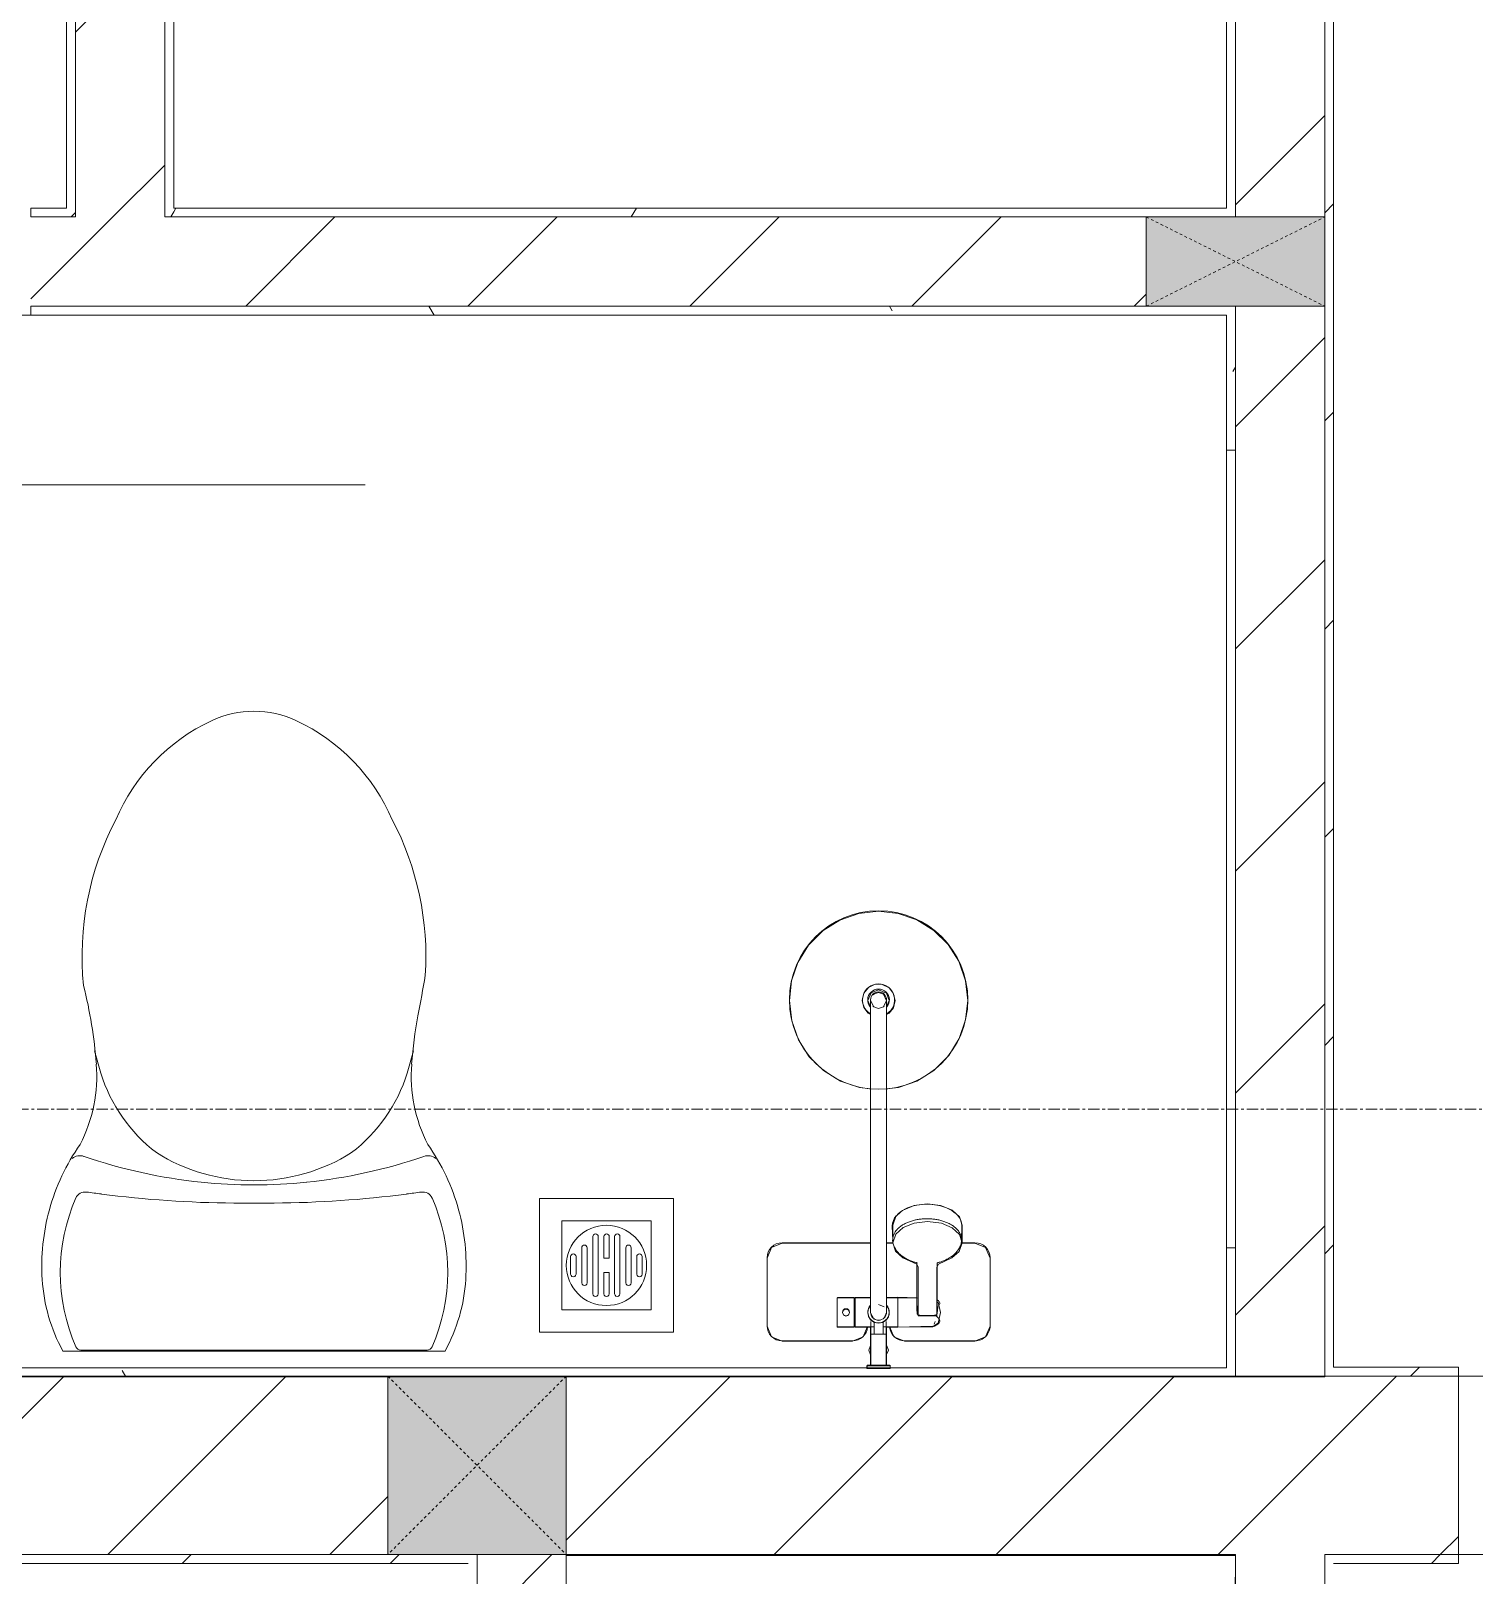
# Model space of a CAD drawing. Header units: millimetres. Extents: x 5357 to 259384, y -16348 to 109893.
# Drawn here: x 87228 to 88845, y 36515 to 38245 of the extents above; entities that cross this region are included whole.
import ezdxf

# ---------------------------------------------------------------- set-up
doc = ezdxf.new("R2010")
doc.units = ezdxf.units.MM
doc.linetypes.add('Dash', pattern=[6, 3, -3])
doc.linetypes.add('Grid Line', pattern=[22.225, 12.7, -3.175, 3.175, -3.175])
for name, color, linetype, lineweight in [('0-1', 7, 'Continuous', 5), ('A-DETL-GENF', 92, 'Continuous', 9), ('A-DETL-THIN-1', 7, 'Continuous', 9), ('A-DOOR', 31, 'Continuous', 9), ('A-DOOR-FRAM', 31, 'Continuous', 9), ('A-FLOR-PATT-1', 10, 'Continuous', 9), ('A-WALL', 113, 'Continuous', 9), ('A-WALL-1', 9, 'Continuous', 18), ('A-WALL-2', 53, 'Continuous', 9), ('A-WALL-3', 113, 'Continuous', 18), ('A-WALL-PATT', 111, 'Continuous', 9), ('A-WALL-PATT-1', 10, 'Continuous', 9), ('A-WALL-PATT-2', 53, 'Continuous', 9), ('G-IMPT', 8, 'Continuous', 9), ('I-WALL-1', 9, 'Continuous', 18), ('I-WALL-2', 53, 'Continuous', 9), ('I-WALL-3', 2, 'Continuous', 18), ('M-EQPM', 50, 'Continuous', 9), ('M-EQPM-1', 254, 'Continuous', 9), ('M-EQPM-2', 53, 'Continuous', 9), ('P-SANR-FIXT', 6, 'Continuous', 9), ('P-SANR-FIXT-1', 254, 'Continuous', 9), ('P-SANR-FIXT-2', 53, 'Continuous', 9), ('S-COLS', 52, 'Continuous', 9), ('S-COLS-1', 253, 'Continuous', 5), ('S-COLS-2', 9, 'Continuous', 18), ('S-COLS-3', 53, 'Continuous', 9), ('S-COLS-4', 254, 'Continuous', 9), ('S-COLS-5', 52, 'Continuous', 18), ('S-COLS-6', 52, 'Dash', 9), ('S-COLS-HDLN', 52, 'Dash', 9), ('S-COLS-HDLN-1', 53, 'Dash', 9), ('S-GRID-1', 1, 'Grid Line', 9)]:
    doc.layers.add(name, color=color, linetype=linetype, lineweight=lineweight)
pattern_1 = [(45, (0, 0), (-116.67262, 116.67262), [])]
pattern_2 = [(0, (0, 0), (894.08, 223.52), [73.762, -596.798, 73.762, -596.798, -3576.32]), (0, (0, 0), (894.08, 223.52), [-1341.12, 73.762, -1267.358, 73.762, -596.798, -1564.64]), (0, (0, 0), (894.08, 223.52), [-3352.8, 73.762, -373.278, 73.762, -1043.838]), (120, (335.28, 111.76), (-640.614, 662.536), [73.762, -596.798, 73.762, -4173.118]), (120, (335.28, 111.76), (-640.614, 662.536), [-744.322, -596.798, 73.762, -1267.358, -2235.2]), (120, (335.28, 111.76), (-640.614, 662.536), [-2682.24, 73.762, -596.798, 73.762, -1490.878]), (120, (335.28, 111.76), (-640.614, 662.536), [-3426.562, -373.278, 73.762, -1043.838]), (240, (447.04, 558.8), (-253.466, -886.056), [73.762, -596.798, 73.762, -4173.118]), (240, (447.04, 558.8), (-253.466, -886.056), [-744.322, -596.798, 73.762, -1267.358, -2235.2]), (240, (447.04, 558.8), (-253.466, -886.056), [-2682.24, 73.762, -596.798, 73.762, -1490.878]), (240, (447.04, 558.8), (-253.466, -886.056), [-3426.562, -373.278, 73.762, -1043.838])]
pattern_3 = [(45, (0, 0), (-124.4508, 124.4508), [])]

# ---------------------------------------------------------------- blocks, each defined once
blk = doc.blocks.new('TOILET - TOILET-400871-TKCS_MB CẢNH QUAN CÂY XANH')
at = {"layer": 'P-SANR-FIXT-2'}
for p, q in [((-171.7, 330.3), (-178.6, 355.5)), ((171.7, 330.3), (178.6, 355.5)), ((214.2, 19), (-214.2, 19)), ((194, 19.9), (-194, 19.9))]:
    blk.add_line(p, q, dxfattribs=at)
for centre, radius, start, end in [((0, 624.4), 111.7, 64.7718, 115.2282), ((45.1, 528.6), 217.6, 115.2282, 156.7784), ((-45.1, 528.6), 217.6, 23.2216, 64.7718), ((137.1, 461.2), 329.8, 152.3122, 185.6513), ((-137.1, 461.2), 329.8, 356.3165, 27.6878), ((-1948.3, 805.1), 2171.2, 349.1051, 350.319), ((-719.2, 297.5), 544.3, 4.5441, 13.9464), ((719.2, 297.5), 544.3, 169.7121, 175.4559), ((-343.5, 327.4), 167.3, 332.62, 4.5441), ((-0.4, 384), 179.5, 197.4036, 232.5964), ((0.4, 384), 179.5, 307.4036, 342.5964), ((343.5, 327.4), 167.3, 175.4559, 207.38), ((-4, 115.7), 233.6, 144.7853, 164.7039), ((4, 115.7), 233.6, 15.2961, 35.2147), ((-195, 224.1), 13.8, 71.0073, 129.3276), ((0.6, 792.1), 586.9, 251.0073, 264.1678), ((0, 416), 206.1, 237.9268, 270), ((0, 416), 206.1, 270, 302.0732), ((-0.6, 792.1), 586.9, 275.8322, 288.9927), ((195, 224.1), 13.8, 50.6724, 108.9927), ((0, 786.7), 581.5, 264.1678, 275.8322), ((-9.8, 107.2), 207.3, 156.2862, 203.7138), ((-189.1, 185.5), 11.7, 82.4212, 154.5895), ((178.9, 2951.3), 2778.4, 262.4212, 262.7649), ((-14.3, 1400.4), 1215.6, 262.593, 269.6026), ((14.3, 1400.4), 1215.6, 270.3974, 277.407), ((-178.9, 2951.3), 2778.4, 277.2351, 277.5788), ((189.1, 185.5), 11.7, 25.4105, 97.5788), ((9.8, 107.2), 207.3, 336.2862, 23.7138), ((1.9, 114.1), 239.7, 164.7039, 183.5487), ((0, 3462.8), 3278, 269.6026, 270.3974), ((-1.9, 114.1), 239.7, 356.4513, 15.2961), ((-46.1, 111.1), 191.6, 183.5487, 208.7191), ((46.1, 111.1), 191.6, 331.2809, 356.4513), ((-193.7, 26.4), 6.48, 203.7138, 267.6832), ((193.7, 26.4), 6.48, 272.3168, 336.2862)]:
    blk.add_arc(centre, radius, start, end, dxfattribs=at)
blk = doc.blocks.new('93925000_0001 - 93925000_top_dwg_93925000_T-348115-TKCS_MB CẢNH QUAN CÂY XANH')
at = {"layer": 'P-SANR-FIXT'}
for p, q in [((-29.3, -30.4), (-108, -30.4)), ((29.3, -30.4), (108, -30.4)), ((-125, -47.4), (-125, -123.4)), ((-46.3, -78.4), (-46.3, -46.7)), ((-27.2, -47.1), (-26.1, -47.1)), ((21.5, -45.9), (60.6, -46.7)), ((125, -47.4), (125, -123.4)), ((-9, -412.5), (-9, -62.5)), ((9, -62.5), (9, -412.5)), ((43, -64.7), (43, -117.7)), ((65.8, -117.7), (65.8, -64.7)), ((-27.2, -77.9), (-26.1, -77.9)), ((43, -78.7), (21.5, -79.2)), ((42.7, -117.9), (42.7, -117.9)), ((43.2, -117.6), (43.2, -117.5)), ((65.6, -117.5), (65.6, -117.6)), ((66.1, -117.9), (66.1, -117.9)), ((-108, -140.4), (-9, -140.4)), ((9, -140.4), (16.1, -140.4)), ((15.4, -159.1), (15.8, -143.3)), ((108, -140.4), (92.7, -140.4)), ((93, -143.3), (93.4, -159.1))]:
    blk.add_line(p, q, dxfattribs=at)
at = {"layer": 'P-SANR-FIXT', "flags": 128}
for points in [[(-45.8, -46.1), (-27.2, -46.1), (-27.2, -78.9), (-45.8, -78.9)], [(-26.1, -46), (-26.1, -78.9), (-9, -79)], [(21.5, -47.4), (21.5, -79.1), (9, -79)]]:
    blk.add_lwpolyline(points, dxfattribs=at)
at = {"layer": 'P-SANR-FIXT'}
for centre, radius in [((-36.5, -62.5), 3.95), ((0, -412.5), 100)]:
    blk.add_circle(centre, radius, dxfattribs=at)
for centre, radius, start, end in [((-108, -47.4), 17, 90, 180), ((-29.3, -47.4), 17, 4.7626, 90), ((29.3, -47.4), 17, 90, 175.2374), ((108, -47.4), 17, 360, 90), ((-45.8, -46.6), 0.5, 90, 180), ((0, -62.5), 12, 318.5904, 221.4096), ((59.7, -57.1), 10.5, 38.6491, 85.492), ((0, -62.5), 9, 90, 180.0008), ((0, -62.5), 9, 360, 90), ((45.7, -61.8), 2.59, 155.1929, 175.7071), ((45.9, -61.8), 2.75, 130.8294, 155.1929), ((46.1, -62.1), 3.08, 110.5459, 130.8294), ((54.4, -334.8), 275.9, 88.2683, 91.7343), ((-11.1, -67.1), 76.9, 1.7693, 4.1075), ((65.2, -72.4), 3.46, 323.2522, 79.3541), ((-45.8, -78.4), 0.5, 180, 270), ((52.2, -161.1), 44.1, 113.3199, 117.0258), ((51.7, -159.9), 42.8, 109.7779, 113.2977), ((52.5, -162.2), 45.2, 106.1472, 109.7766), ((53.2, -164.5), 47.7, 103.9355, 106.1665), ((39.1, -108.2), 10.4, 284.3956, 285.5116), ((40.8, -114.2), 4.19, 285.5116, 289.9665), ((40.2, -112.5), 6, 289.9665, 292.7061), ((41.4, -115.3), 2.96, 292.7061, 296.5405), ((41.3, -115.1), 3.16, 296.9591, 300.8286), ((41.8, -115.8), 2.26, 300.8286, 305.287), ((42.1, -116.4), 1.64, 305.287, 309.9326), ((42.6, -116.9), 0.906, 309.9326, 315.24), ((66.5, -116.6), 1.39, 229.6335, 235.1234), ((66.3, -116.8), 1.08, 225.1702, 229.6335), ((67.3, -115.4), 2.79, 235.1234, 238.7439), ((67.2, -115.6), 2.6, 238.7439, 243.4573), ((67.8, -114.4), 3.89, 243.9189, 246.8313), ((68.1, -113.8), 4.52, 246.843, 250.4792), ((68.3, -113.2), 5.24, 250.478, 254.0406), ((68.5, -112.7), 5.75, 254.0357, 256.0561), ((55.4, -165.2), 48.4, 73.8659, 76.0481), ((56.2, -162.4), 45.5, 70.241, 73.86), ((57.4, -159.2), 42.1, 66.6693, 70.2637), ((56.5, -161.3), 44.3, 62.9815, 66.6728), ((-108, -123.4), 17, 180, 270), ((35.2, -144.2), 19.5, 157.9614, 164.9563), ((37.1, -144.9), 21.6, 151.4775, 157.9654), ((39.3, -146.1), 24, 145.4892, 151.4815), ((41.5, -147.6), 26.8, 139.9517, 145.4927), ((43.6, -149.4), 29.5, 134.7867, 139.9744), ((46.2, -152), 33.2, 130.0223, 134.7808), ((47.7, -153.8), 35.5, 125.4414, 130.0144), ((49.9, -156.8), 39.2, 121.1773, 125.4365), ((50.6, -157.9), 40.5, 119.697, 121.1761), ((51, -158.7), 41.5, 117.0276, 119.7085), ((58, -158.4), 41.1, 60.2783, 62.9855), ((57.7, -158.9), 41.7, 58.8444, 60.2824), ((59.2, -156.4), 38.7, 54.5377, 58.8482), ((60.9, -154), 35.8, 50.0034, 54.5405), ((62.8, -151.7), 32.8, 45.1921, 50.0042), ((65, -149.6), 29.8, 40.0487, 45.1896), ((87.6, -128.4), 1.5, 180, 187.5386), ((87.6, -128.4), 1.5, 258.6057, 270), ((67.2, -147.7), 26.8, 34.5125, 40.0422), ((69.4, -146.2), 24.2, 28.5363, 34.4919), ((73.8, -143.9), 19.2, 21.6374, 28.9183), ((71.2, -145), 22.1, 15.4436, 21.6374), ((108, -123.4), 17, 270, 360), ((32.6, -143.6), 16.9, 172.414, 179.1297), ((33.7, -143.7), 17.9, 164.9525, 172.4168), ((76.8, -143.4), 16.2, 7.1859, 15.4436), ((73.9, -143.8), 19.1, 1.2699, 7.1859), ((32.7, -159), 17.3, 181.3198, 222.2619), ((76, -159), 17.4, 317.3098, 358.6393), ((54.2, -123), 60.6, 259.1395, 270.1494), ((54.2, -119.5), 64.1, 270.1494, 280.3637), ((0, -412.5), 18, 120.2491, 59.7509), ((0, -412.5), 12.2, 137.7946, 42.2054), ((0, -412.5), 9, 180, 0)]:
    blk.add_arc(centre, radius, start, end, dxfattribs=at)
for points, degree in [([(-12.9, 0), (-12.9, -1.5), (-12.9, -3)], 2), ([(12.9, 0), (0, 0), (-12.8, 0)], 2), ([(12.8, 0), (12.9, 0), (12.9, 0)], 2), ([(12.9, 0), (12.9, -1.5), (12.9, -3)], 2), ([(-12.9, -3), (0, -3), (12.8, -3)], 2), ([(-12.8, -3), (-12.9, -3), (-12.9, -3)], 2), ([(-8.5, -3.8), (-8.5, -20.9), (-8.5, -38)], 2), ([(8.5, -3.8), (8.5, -20.9), (8.5, -38)], 2), ([(-5, -46), (-15.5, -46), (-26.1, -46)], 2), ([(-8.5, -38), (0, -38), (8.5, -38)], 2), ([(-5, -38), (-5, -44.8), (-5, -51.6)], 2), ([(5, -38), (5, -44.8), (5, -51.6)], 2), ([(5, -46), (13.3, -46), (21.5, -46)], 2), ([(43.2, -61.6), (43.1, -62.2), (43.3, -62.8), (43, -63.5), (43, -64.1), (43, -64.7)], 5), ([(46.1, -59), (45.8, -59), (45.6, -59), (45.4, -59.1), (45.2, -59.1), (45, -59.2)], 5), ([(65.6, -61.6), (65.6, -60.8), (65.5, -60), (64.3, -59), (63.5, -59), (62.7, -59)], 5), ([(42.8, -182.5), (33, -180.6), (24.7, -176.4), (19.9, -170.7)], 3), ([(88.8, -170.8), (83.9, -176.5), (75.6, -180.7), (65.8, -182.5)], 3)]:
    blk.add_open_spline(points, degree=degree, dxfattribs=at)
for points, weights in [([(-9.3, -3), (-8.5, -3), (-8.5, -3.8)], [1, 0.707106775639, 1]), ([(9.3, -3), (8.5, -3), (8.5, -3.8)], [1, 0.707106765177, 1]), ([(21.5, -45.9), (21.5, -45.7), (21.5, -47.4)], [0.874147445041, 0.908470869121, 1]), ([(67.9, -74.4), (66.9, -75.7), (65.8, -76.4)], [1, 0.991614392871, 1]), ([(54.4, -167.3), (15.8, -167.3), (15.8, -143.6)], [1, 0.707106781187, 1]), ([(93, -143.6), (93, -167.3), (54.4, -167.3)], [1, 0.707106781187, 1])]:
    blk.add_rational_spline(points, weights, degree=2, dxfattribs=at)
blk.add_open_spline([(68, -50.6), (68.4, -51.1), (68.6, -51.7), (68.7, -53.5), (68.2, -54.7), (66.1, -57), (64.6, -58.1), (62.7, -59)], degree=3, knots=[0.3623591, 0.3623591, 0.3623591, 0.3623591, 0.4991435, 0.4991435, 0.7494159, 0.7494159, 0.9564651, 0.9564651, 0.9564651, 0.9564651], dxfattribs=at)
blk = doc.blocks.new('93925000_0001 - 93925000_top_dwg-348114-TKCS_MB CẢNH QUAN CÂY XANH')
blk.add_blockref('93925000_0001 - 93925000_top_dwg_93925000_T-348115-TKCS_MB CẢNH QUAN CÂY XANH', (0, 0))
blk = doc.blocks.new('93925000_0001 - 93925000_3D_low_dwg-348120-TKCS_MB CẢNH QUAN CÂY XANH')
at = {"layer": 'P-SANR-FIXT'}
for p, q in [((-13, 0.4), (-12.1, 0.4)), ((-13, 0.4), (-11.6, 0.4)), ((-13, 0.4), (-12.1, 0.4)), ((-13, 0.4), (-11.6, 0.4)), ((-13, -2.4), (-13, 0.4)), ((-13, -2.4), (-13, 0.4)), ((-12.1, 0.4), (-9.1, 0.4)), ((-12.1, 0.4), (-9.1, 0.4)), ((-8, 0.4), (-11.6, 0.4)), ((-8, 0.4), (-11.6, 0.4)), ((-9.1, 0.4), (-5, 0.4)), ((-9.1, 0.4), (-5, 0.4)), ((-2.7, 0.4), (-8, 0.4)), ((-2.7, 0.4), (-8, 0.4)), ((-5, 0.4), (0, 0.4)), ((-5, 0.4), (0, 0.4)), ((2.9, 0.4), (-2.7, 0.4)), ((2.9, 0.4), (-2.7, 0.4)), ((0, 0.4), (5.1, 0.4)), ((0, 0.4), (5.1, 0.4)), ((8.2, 0.4), (2.9, 0.4)), ((8.2, 0.4), (2.9, 0.4)), ((5.1, 0.4), (9, 0.4)), ((5.1, 0.4), (9, 0.4)), ((11.6, 0.4), (8.2, 0.4)), ((11.6, 0.4), (8.2, 0.4)), ((9, 0.4), (12, 0.4)), ((9, 0.4), (12, 0.4)), ((13, 0.4), (11.6, 0.4)), ((13, 0.4), (11.6, 0.4)), ((12, 0.4), (13, 0.4)), ((12, 0.4), (13, 0.4)), ((13, -2.4), (13, 0.4)), ((13, -2.4), (13, 0.4)), ((-12.1, -2.4), (-13, -2.4)), ((-13, -2.4), (-11.6, -2.4)), ((-12.1, -2.4), (-13, -2.4)), ((-13, -2.4), (-11.6, -2.4)), ((-9.1, -2.4), (-12.1, -2.4)), ((-9.1, -2.4), (-12.1, -2.4)), ((-11.6, -2.4), (-8.5, -2.4)), ((-11.6, -2.4), (-8.9, -2.4)), ((-11.1, -20.1), (-8.9, -14.6)), ((-5, -2.4), (-9.1, -2.4)), ((-8.9, -45.6), (-8.9, -2.4)), ((-6.1, -2.4), (-8.5, -2.4)), ((-8.5, -52.2), (-8.5, -2.4)), ((-0.3, -2.4), (-6.1, -2.4)), ((0, -2.4), (-5, -2.4)), ((-0.3, -2.4), (6.1, -2.4)), ((5.1, -2.4), (0, -2.4)), ((5.1, -2.4), (9, -2.4)), ((6.1, -2.4), (8.5, -2.4)), ((11.6, -2.4), (8.5, -2.4)), ((8.5, -2.4), (8.5, -52.2)), ((8.9, -2.4), (8.9, -45.6)), ((11.6, -2.4), (8.9, -2.4)), ((11.1, -20.1), (8.9, -15)), ((9, -2.4), (12, -2.4)), ((9, -2.4), (12, -2.4)), ((13, -2.4), (11.6, -2.4)), ((13, -2.4), (11.6, -2.4)), ((12, -2.4), (13, -2.4)), ((12, -2.4), (13, -2.4)), ((-120, -35), (-108, -30)), ((-108, -30), (-120, -35)), ((-108, -30), (-29.2, -30)), ((-29.2, -30), (-108, -30)), ((-29.2, -30), (-17.2, -35)), ((-17.2, -35), (-29.2, -30)), ((-8.9, -25.2), (-11.1, -20.1)), ((8.9, -25.6), (11.1, -20.1)), ((17.2, -35), (29.2, -30)), ((17.2, -35), (29.2, -30)), ((29.2, -30), (108, -30)), ((108, -30), (29.2, -30)), ((108, -30), (120, -35)), ((120, -35), (108, -30)), ((-125, -47), (-120, -35)), ((-120, -35), (-125, -47)), ((-125, -123), (-125, -47)), ((-125, -47), (-125, -123)), ((-46.3, -45.7), (-27.2, -45.6)), ((-46.3, -46.9), (-46.3, -45.7)), ((-46.3, -45.7), (-46.3, -46.9)), ((-46.3, -50.5), (-46.3, -46.9)), ((-46.3, -50.5), (-46.3, -56.1)), ((-27.2, -46.8), (-27.2, -45.6)), ((-27.2, -45.6), (-27.2, -46.8)), ((-27.2, -46.8), (-27.2, -50.4)), ((-27.2, -56), (-27.2, -50.4)), ((-26.1, -46.8), (-26.1, -45.6)), ((-8.5, -45.6), (-26.1, -45.6)), ((-26.1, -46.8), (-26.1, -50.4)), ((-26.1, -56), (-26.1, -50.4)), ((-17.2, -35), (-12.8, -45.6)), ((-12.8, -45.6), (-17.2, -35)), ((-4.4, -50.9), (-8.5, -53.6)), ((-4.4, -50.9), (-8.5, -53.6)), ((-4.6, -51), (-4.4, -50.9)), ((0, -50.1), (-4.4, -50.9)), ((4.4, -50.9), (0, -50.1)), ((4.4, -50.9), (4.6, -51)), ((4.4, -50.9), (8.5, -53.6)), ((4.4, -50.9), (8.5, -53.6)), ((21.5, -45.6), (8.5, -45.6)), ((17.2, -35), (12.8, -45.6)), ((12.8, -45.6), (17.2, -35)), ((21.5, -45.6), (60.6, -46.1)), ((21.5, -46.8), (21.5, -45.6)), ((21.5, -46.8), (21.5, -50.4)), ((21.5, -56), (21.5, -50.4)), ((60.6, -46.1), (66.7, -50.3)), ((63.6, -52.2), (62.2, -49.2)), ((66.7, -50.3), (69.5, -62.1)), ((120, -35), (125, -47)), ((125, -47), (120, -35)), ((125, -47), (125, -123)), ((125, -123), (125, -47)), ((-46.3, -56.1), (-46.3, -62.1)), ((-46.3, -68.1), (-46.3, -62.1)), ((-46.3, -73.7), (-46.3, -68.1)), ((-40.5, -62.1), (-39.4, -59.4)), ((-40.5, -62.1), (-39.3, -64.9)), ((-36.6, -58.1), (-39.4, -59.4)), ((-36.5, -66.1), (-39.3, -64.9)), ((-36.6, -58.1), (-33.6, -59.3)), ((-33.6, -64.8), (-36.5, -66.1)), ((-33.6, -59.3), (-32.5, -62.1)), ((-33.6, -64.8), (-32.5, -62.1)), ((-27.2, -62.1), (-27.2, -56)), ((-27.2, -68.2), (-27.2, -62.1)), ((-27.2, -73.8), (-27.2, -68.2)), ((-26.1, -62.1), (-26.1, -56)), ((-26.1, -68.2), (-26.1, -62.1)), ((-26.1, -73.8), (-26.1, -68.2)), ((-11.1, -57.5), (-12, -62.1)), ((-11.2, -57.7), (-12, -62.1)), ((-12, -62.1), (-11.2, -66.5)), ((-12, -62.1), (-11.2, -66.5)), ((-8.5, -53.6), (-11.2, -57.7)), ((-8.5, -53.6), (-11.2, -57.7)), ((-11.1, -57.5), (-11.2, -57.7)), ((-11.1, -66.7), (-11.2, -66.5)), ((-11.2, -66.5), (-9, -69.8)), ((-11.1, -66.7), (-9, -69.9)), ((-5.4, -54.9), (-9, -62.1)), ((-9, -62.1), (-9, -66.3)), ((-9, -79.5), (-9, -66.3)), ((-5.4, -54.9), (-6.9, -57.9)), ((0, -53.1), (-5.4, -54.9)), ((6.4, -68.5), (0, -71.1)), ((9, -62.1), (6.4, -55.7)), ((11.1, -57.5), (8.5, -53.6)), ((11.2, -57.7), (8.5, -53.6)), ((11.2, -57.7), (8.5, -53.6)), ((9, -62.1), (9, -66.5)), ((9, -79.6), (9, -66.5)), ((9, -69.8), (11.2, -66.5)), ((9, -69.8), (11.2, -66.5)), ((9, -69.8), (11.1, -66.7)), ((11.1, -57.5), (11.2, -57.7)), ((11.1, -66.7), (12, -62.1)), ((11.1, -66.7), (11.2, -66.5)), ((12, -62.1), (11.2, -57.7)), ((12, -62.1), (11.2, -57.7)), ((11.2, -66.5), (12, -62.1)), ((21.5, -62.1), (21.5, -56)), ((21.5, -68.2), (21.5, -62.1)), ((21.5, -73.8), (21.5, -68.2)), ((43.3, -68.3), (43.8, -62.2)), ((43.3, -68.3), (44.3, -66.2)), ((44.3, -70.3), (43.3, -68.3)), ((44.3, -58.6), (44.2, -112.9)), ((65.4, -58.6), (44.3, -58.6)), ((65.4, -58.6), (65.4, -112.9)), ((66.3, -68.3), (65.8, -61.6)), ((66.7, -73.9), (69.5, -62.1)), ((-46.3, -77.3), (-46.3, -73.7)), ((-46.3, -78.5), (-46.3, -77.3)), ((-46.3, -78.5), (-46.3, -77.3)), ((-46.3, -78.5), (-27.2, -78.6)), ((-27.2, -77.4), (-27.2, -73.8)), ((-27.2, -77.4), (-27.2, -78.6)), ((-27.2, -78.6), (-27.2, -77.4)), ((-26.1, -77.4), (-26.1, -73.8)), ((-26.1, -78.6), (-26.1, -77.4)), ((-26.1, -78.6), (-9, -78.6)), ((-9, -79.5), (-9, -94.5)), ((9, -78.6), (21.5, -78.6)), ((9, -79.6), (9, -94.6)), ((21.5, -77.4), (21.5, -73.8)), ((21.5, -78.6), (21.5, -77.4)), ((21.5, -78.6), (44.3, -78.3)), ((-9, -94.5), (-9, -122.1)), ((9, -94.6), (9, -122.1)), ((42.7, -116.4), (27.2, -123.6)), ((44.2, -112.9), (42.7, -116.4)), ((65.4, -112.9), (67, -116.4)), ((67, -116.4), (82.2, -123.4)), ((-120, -135), (-125, -123)), ((-125, -123), (-120, -135)), ((-108, -140), (-120, -135)), ((-120, -135), (-108, -140)), ((-9, -122.1), (-9, -352.1)), ((9, -352.1), (9, -122.1)), ((16, -140.4), (19, -131.1)), ((27.2, -123.6), (19, -131.1)), ((82.2, -123.4), (90.4, -130.7)), ((90.4, -130.7), (93.7, -140.4)), ((108, -140), (120, -135)), ((108, -140), (120, -135)), ((125, -123), (120, -135)), ((120, -135), (125, -123)), ((-8.8, -140), (-108, -140)), ((-108, -140), (-8.8, -140)), ((16.1, -140), (8.8, -140)), ((8.8, -140), (16.1, -140)), ((16, -140.4), (16, -160.1)), ((19.3, -150.1), (16, -140.4)), ((27.5, -157.3), (19.3, -150.1)), ((90.7, -149.6), (82.5, -157.2)), ((90.7, -149.6), (93.7, -140.4)), ((108, -140), (93.6, -140)), ((93.6, -140), (108, -140)), ((93.7, -140.4), (93.7, -160.1)), ((16, -160.1), (18.8, -169)), ((19.3, -169.7), (16, -160.1)), ((25.5, -175.3), (19.3, -169.7)), ((27.5, -157.3), (39.8, -162.4)), ((39.8, -162.4), (54.8, -164.2)), ((70.6, -162.2), (54.8, -164.2)), ((70.6, -162.2), (82.5, -157.2)), ((90.7, -169.3), (82.5, -176.8)), ((93.7, -160.1), (90.7, -169.3)), ((39.8, -182), (27.5, -177)), ((39.6, -182), (54.8, -183.9)), ((39.8, -182), (54.8, -183.9)), ((54.8, -183.9), (70.6, -181.9)), ((54.8, -183.9), (69.3, -182.2)), ((82.5, -176.8), (70.6, -181.9)), ((82.2, -177), (79.6, -178.1)), ((-42.5, -321.4), (-61.8, -333.3)), ((-21.4, -314.2), (-42.5, -321.4)), ((-9, -312.8), (-21.4, -314.2)), ((22.5, -314.4), (9, -312.9)), ((43, -321.6), (22.5, -314.4)), ((61.9, -333.3), (43, -321.6)), ((-61.8, -333.3), (-77.7, -348.9)), ((78.8, -350.3), (61.9, -333.3)), ((-77.7, -348.9), (-89.8, -367.9)), ((-9, -374.4), (-9, -352.1)), ((9, -374.3), (9, -352.1)), ((90.5, -369.3), (78.8, -350.3)), ((-89.8, -367.9), (-97.3, -388.9)), ((-9, -394.7), (-9, -374.4)), ((9, -394.5), (9, -374.3)), ((97.6, -390.1), (90.5, -369.3)), ((-97.3, -388.9), (-100, -411.9)), ((-11.8, -397.7), (-16.7, -404)), ((-9, -396.3), (-11.8, -397.7)), ((-9, -394.7), (-9, -407.6)), ((9, -394.5), (9, -407.4)), ((11.7, -397.6), (9, -396.3)), ((11.7, -397.6), (16.7, -403.7)), ((11.7, -397.6), (16.7, -403.7)), ((100, -411.9), (97.6, -390.1)), ((-100, -411.9), (-97.6, -433.8)), ((-16.7, -404), (-18.5, -411.9)), ((-18.5, -411.9), (-18.5, -411.9)), ((-18.5, -411.9), (-16.5, -420.1)), ((-12, -411.9), (-9, -404.4)), ((-8.3, -420.6), (-12, -411.9)), ((-5.4, -404.7), (-9, -411.9)), ((-9, -407.6), (-9, -411.9)), ((-9, -411.9), (-9, -411.9)), ((-5.4, -404.7), (-6.3, -405.5)), ((-5.4, -404.7), (0, -402.9)), ((5.4, -404.7), (0, -402.9)), ((9, -411.9), (5.4, -404.7)), ((5.4, -404.7), (6.2, -405.4)), ((5.4, -419.1), (9, -411.6)), ((5.4, -419.1), (9, -411.9)), ((8.7, -420.2), (12, -411.9)), ((12, -411.9), (9, -404.9)), ((9, -411.9), (9, -407.4)), ((9, -411.6), (9, -411.9)), ((18.5, -411.9), (16.5, -420.1)), ((16.7, -403.7), (18.5, -411.9)), ((16.7, -403.7), (18.5, -411.9)), ((18.5, -411.9), (18.5, -411.9)), ((100, -411.9), (97.5, -433.9)), ((-16.5, -420.1), (-11.3, -426.5)), ((-11.3, -426.5), (-3.9, -430)), ((0, -423.9), (-8.3, -420.6)), ((-5.4, -419.1), (-6.2, -418.4)), ((0, -420.9), (-5.4, -419.1)), ((0, -420.9), (-5.4, -419.1)), ((-3.9, -430), (4.1, -429.9)), ((5.4, -419.1), (0, -420.9)), ((5.4, -419.1), (0, -420.9)), ((8.7, -420.2), (0, -423.9)), ((4.1, -429.9), (11.7, -426.2)), ((6.2, -418.4), (5.4, -419.1)), ((16.5, -420.1), (11.7, -426.2)), ((-97.6, -433.8), (-90.5, -454.4)), ((89.8, -455.8), (97.5, -433.9)), ((-90.5, -454.4), (-78.4, -473.9)), ((78, -474.5), (89.8, -455.8)), ((-78.4, -473.9), (-62.2, -490.2)), ((61.9, -490.4), (78, -474.5)), ((-62.2, -490.2), (-43.5, -501.9)), ((-43.5, -501.9), (-22.2, -509.4)), ((42.9, -502.2), (61.9, -490.4)), ((-22.2, -509.4), (-0.1, -511.9)), ((-0.1, -511.9), (22.1, -509.4)), ((22.1, -509.4), (42.9, -502.2))]:
    blk.add_line(p, q, dxfattribs=at)
blk = doc.blocks.new('93925000_0001 - FMM 93925000-401075-TKCS_MB CẢNH QUAN CÂY XANH')
at = {"extrusion": (0, 0, -1), "zscale": -1, "rotation": 180}
for name in ['93925000_0001 - 93925000_top_dwg-348114-TKCS_MB CẢNH QUAN CÂY XANH', '93925000_0001 - 93925000_3D_low_dwg-348120-TKCS_MB CẢNH QUAN CÂY XANH']:
    blk.add_blockref(name, (0, 0), dxfattribs=at)
blk = doc.blocks.new('THU NUOC - THU NUOC-V56-TKCS_MB CẢNH QUAN CÂY XANH')
at = {"layer": 'M-EQPM-2'}
for p, q in [((-66.3, -70.6), (-66.3, 79.4)), ((-66.3, 79.4), (83.7, 79.4)), ((83.7, 79.4), (83.7, -70.6)), ((58.7, 54.4), (-41.3, 54.4)), ((-41.3, 54.4), (-41.3, -45.6)), ((58.7, -45.6), (58.7, 54.4)), ((-1.1, 44.5), (18.5, 44.5)), ((18.5, 38.5), (-1.1, 38.5)), ((-23.3, 19.6), (40.9, 19.6)), ((-11, 32.1), (28.5, 32.1)), ((28.5, 26.1), (-11, 26.1)), ((40.9, 13.6), (-23.3, 13.6)), ((-23.3, 7.2), (0.7, 7.2)), ((0.7, 1.2), (-23.3, 1.2)), ((0.7, 7.2), (0.7, 1.2)), ((16.7, 1.2), (16.7, 7.2)), ((16.7, 7.2), (40.9, 7.2)), ((40.9, 1.2), (16.7, 1.2)), ((-23.3, -4.8), (40.9, -4.8)), ((40.9, -10.8), (-23.3, -10.8)), ((-11, -17.3), (28.5, -17.3)), ((28.5, -23.3), (-11, -23.3)), ((-1.1, -29.6), (18.5, -29.6)), ((-41.3, -45.6), (58.7, -45.6)), ((18.5, -35.6), (-1.1, -35.6)), ((83.7, -70.6), (-66.3, -70.6))]:
    blk.add_line(p, q, dxfattribs=at)
for centre, radius, start, end in [((8.7, 4.4), 45, 0, 180), ((8.7, 4.4), 45, 360, 180), ((-1.1, 41.5), 3, 90, 270), ((18.5, 41.5), 3, 270, 90), ((-23.3, 16.6), 3, 90, 270), ((-11, 29.1), 3, 90, 270), ((28.5, 29.1), 3, 270, 90), ((40.9, 16.6), 3, 270, 90), ((8.7, 4.4), 45, 180, 0), ((8.7, 4.4), 45, 180, 360), ((-23.3, 4.2), 3, 90, 270), ((40.9, 4.2), 3, 270, 90), ((-23.3, -7.8), 3, 90, 270), ((-11, -20.3), 3, 90, 270), ((28.5, -20.3), 3, 270, 90), ((40.9, -7.8), 3, 270, 90), ((-1.1, -32.6), 3, 90, 270), ((18.5, -32.6), 3, 270, 90)]:
    blk.add_arc(centre, radius, start, end, dxfattribs=at)
blk = doc.blocks.new('G1_SOF - BO TRU - 100x200-V59-TKCS_MB CẢNH QUAN CÂY XANH')
at = {"layer": 'S-COLS-3'}
blk.add_hatch(color=256, dxfattribs=at).paths.add_polyline_path([(-50, -100), (50, -100), (50, 100), (-50, 100)])
at = {"layer": 'S-COLS-2'}
for p, q in [((-50, 100), (50, 100)), ((-50, -100), (-50, 100)), ((50, 100), (50, -100)), ((50, -100), (-50, -100))]:
    blk.add_line(p, q, dxfattribs=at)
at = {"layer": 'S-COLS-HDLN-1'}
for p, q in [((50, -100), (-50, 100)), ((-50, -100), (50, 100))]:
    blk.add_line(p, q, dxfattribs=at)
blk = doc.blocks.new('NCV_TKTC_TANG 1_rvt-1-TKCS_MB CẢNH QUAN CÂY XANH')
at = {"layer": 'A-FLOR-PATT-1'}
h = blk.add_hatch(dxfattribs=at)
h.set_pattern_fill('FP_6', color=256, style=0, pattern_type=2)
h.set_pattern_definition([(0, (0, 0), (1788.16, 447.04), [73.762, -1267.358, 73.762, -1267.358, -7152.64]), (0, (0, 0), (1788.16, 447.04), [-2682.24, 73.762, -2608.478, 73.762, -1267.358, -3129.28]), (0, (0, 0), (1788.16, 447.04), [-6705.6, 73.762, -820.318, 73.762, -2161.438]), (120, (670.56, 223.5), (-1281.228, 1325.072), [73.762, -1267.358, 73.762, -8419.998]), (120, (670.56, 223.5), (-1281.228, 1325.072), [-1414.882, -1267.358, 73.762, -2608.478, -4470.4]), (120, (670.56, 223.5), (-1281.228, 1325.072), [-5364.48, 73.762, -1267.358, 73.762, -3055.518]), (120, (670.56, 223.5), (-1281.228, 1325.072), [-6779.362, -820.318, 73.762, -2161.438]), (240, (894.1, 1117.6), (-506.932, -1772.112), [73.762, -1267.358, 73.762, -8419.998]), (240, (894.1, 1117.6), (-506.932, -1772.112), [-1414.882, -1267.358, 73.762, -2608.478, -4470.4]), (240, (894.1, 1117.6), (-506.932, -1772.112), [-5364.48, 73.762, -1267.358, 73.762, -3055.518]), (240, (894.1, 1117.6), (-506.932, -1772.112), [-6779.362, -820.318, 73.762, -2161.438])])
h.paths.add_polyline_path([(85245.8, 36746.9), (86267.6, 36746.9), (86267.6, 38046.9), (86427.6, 38046.9), (86427.6, 38036.9), (87227.6, 38036.9), (87227.6, 38046.9), (87267.6, 38046.9), (87267.6, 40326.9), (87177.6, 40326.9), (87177.6, 40336.9), (86277.6, 40336.9), (86277.6, 40326.9), (83737.6, 40326.9), (83737.6, 40156.9), (84187.9, 40156.9), (84187.9, 39706.9), (85676.5, 39706.9), (85705.2, 39703.2), (85732, 39692), (85755, 39674.4), (85772.7, 39651.4), (85783.8, 39624.6), (85787.6, 39595.8), (85787.6, 38168.4), (85783.8, 38139.6), (85772.7, 38112.8), (85755, 38089.8), (85732, 38072.2), (85705.2, 38061.1), (85676.5, 38057.3), (84187.9, 38057.3), (84187.9, 37607.3), (83737.6, 37607.3), (83737.6, 37296.9), (85237.6, 37296.9), (85237.6, 36746.9)])
h = blk.add_hatch(dxfattribs=at)
h.set_pattern_fill('FP_4', color=256, style=0, pattern_type=2)
h.set_pattern_definition([(216.87, (366.52, 916.3), (2748.89673, 1832.6049), [458.15, -4123.35]), (206.565, (916.3, 641.4), (-916.3012, -916.2996), [1024.455, -1024.455]), (198.435, (916.3, 183.26), (-1832.5985, -916.30195), [579.52, -2318.076])])
h.paths.add_polyline_path([(85245.8, 36746.9), (86267.6, 36746.9), (86267.6, 38046.9), (86427.6, 38046.9), (86427.6, 38036.9), (87227.6, 38036.9), (87227.6, 38046.9), (87267.6, 38046.9), (87267.6, 40326.9), (87177.6, 40326.9), (87177.6, 40336.9), (86277.6, 40336.9), (86277.6, 40326.9), (83737.6, 40326.9), (83737.6, 40156.9), (84187.9, 40156.9), (84187.9, 39706.9), (85676.5, 39706.9), (85705.2, 39703.2), (85732, 39692), (85755, 39674.4), (85772.7, 39651.4), (85783.8, 39624.6), (85787.6, 39595.8), (85787.6, 38168.4), (85783.8, 38139.6), (85772.7, 38112.8), (85755, 38089.8), (85732, 38072.2), (85705.2, 38061.1), (85676.5, 38057.3), (84187.9, 38057.3), (84187.9, 37607.3), (83737.6, 37607.3), (83737.6, 37296.9), (85237.6, 37296.9), (85237.6, 36746.9)])
at = {"layer": 'A-WALL-PATT-1'}
h = blk.add_hatch(dxfattribs=at)
h.set_pattern_fill('FP_2', color=256, style=0, pattern_type=2)
h.set_pattern_definition(pattern_3)
h.paths.add_polyline_path([(87277.6, 38036.9), (87377.6, 38036.9), (87377.6, 40336.9), (87277.6, 40336.9), (87277.6, 38883.4)])
h = blk.add_hatch(dxfattribs=at)
h.set_pattern_fill('FP_11', color=256, style=0, pattern_type=2)
h.set_pattern_definition(pattern_2)
h.paths.add_polyline_path([(87377.6, 38036.9), (87387.6, 38036.9), (87387.6, 40336.9), (87377.6, 40336.9), (87377.6, 38883.4)])
h = blk.add_hatch(dxfattribs=at)
h.set_pattern_fill('FP_11', color=256, style=0, pattern_type=2)
h.set_pattern_definition(pattern_2)
h.paths.add_polyline_path([(88567.6, 38036.9), (88577.6, 38036.9), (88577.6, 40326.9), (88567.6, 40326.9), (88567.6, 38046.9)])
h = blk.add_hatch(dxfattribs=at)
h.set_pattern_fill('FP_2', color=256, style=0, pattern_type=2)
h.set_pattern_definition(pattern_3)
h.paths.add_polyline_path([(88677.6, 36736.9), (88677.6, 37936.9), (88577.6, 37936.9), (88577.6, 36736.9)])
h.paths.add_polyline_path([(88677.6, 38036.9), (88677.6, 40336.9), (88577.6, 40336.9), (88577.6, 38036.9)])
h = blk.add_hatch(dxfattribs=at)
h.set_pattern_fill('FP_11', color=256, style=0, pattern_type=2)
h.set_pattern_definition(pattern_2)
h.paths.add_polyline_path([(88271.8, 38036.9), (88567.6, 38036.9), (88567.6, 38046.9), (87387.6, 38046.9), (87387.6, 38036.9), (87666.6, 38036.9)])
h = blk.add_hatch(dxfattribs=at)
h.set_pattern_fill('FP_2', color=256, style=0, pattern_type=2)
h.set_pattern_definition(pattern_3)
h.paths.add_polyline_path([(86377.6, 37936.9), (86427.6, 37936.9), (86427.6, 38036.9), (86377.6, 38036.9)])
h.paths.add_polyline_path([(88477.6, 37936.9), (88477.6, 38036.9), (87227.6, 38036.9), (87227.6, 37936.9), (88271.8, 37936.9)])
h = blk.add_hatch(dxfattribs=at)
h.set_pattern_fill('FP_11', color=256, style=0, pattern_type=2)
h.set_pattern_definition(pattern_2)
h.paths.add_polyline_path([(87235.6, 37926.9), (88577.6, 37926.9), (88577.6, 37936.9), (87227.6, 37936.9), (87227.6, 37926.9)])
h.paths.add_polyline_path([(86427.6, 37926.9), (86427.6, 37936.9), (86387.6, 37936.9), (86387.6, 37926.9), (86419.6, 37926.9)])
h = blk.add_hatch(dxfattribs=at)
h.set_pattern_fill('FP_11', color=256, style=0, pattern_type=2)
h.set_pattern_definition(pattern_2)
h.paths.add_polyline_path([(88567.6, 36746.9), (88577.6, 36746.9), (88577.6, 37926.9), (88567.6, 37926.9), (88567.6, 36910.9)])
h = blk.add_hatch(dxfattribs=at)
h.set_pattern_fill('FP_11', color=256, style=0, pattern_type=2)
h.set_pattern_definition(pattern_2)
h.paths.add_polyline_path([(86387.6, 36736.9), (88577.6, 36736.9), (88577.6, 36746.9), (86387.6, 36746.9)])
at = {"layer": 'A-WALL-PATT-2'}
h = blk.add_hatch(dxfattribs=at)
h.set_pattern_fill('FP_10', color=256, style=0, pattern_type=2)
h.set_pattern_definition(pattern_1)
h.paths.add_polyline_path([(88687.6, 36737.8), (88687.6, 40446.9), (88677.6, 40446.9), (88677.6, 36737.8)])
h = blk.add_hatch(dxfattribs=at)
h.set_pattern_fill('FP_10', color=256, style=0, pattern_type=2)
h.set_pattern_definition(pattern_1)
h.paths.add_polyline_path([(87267.6, 38036.9), (87277.6, 38036.9), (87277.6, 40336.9), (87267.6, 40336.9), (87267.6, 38046.9)])
h = blk.add_hatch(dxfattribs=at)
h.set_pattern_fill('FP_10', color=256, style=0, pattern_type=2)
h.set_pattern_definition(pattern_1)
h.paths.add_polyline_path([(86277.6, 38036.9), (86427.6, 38036.9), (86427.6, 38046.9), (86267.6, 38046.9), (86267.6, 38036.9)])
h.paths.add_polyline_path([(87267.6, 38036.9), (87267.6, 38046.9), (87227.6, 38046.9), (87227.6, 38036.9)])
h = blk.add_hatch(dxfattribs=at)
h.set_pattern_fill('FP_10', color=256, style=0, pattern_type=2)
h.set_pattern_definition(pattern_1)
h.paths.add_polyline_path([(91297.9, 36737.8), (91642.6, 36737.8), (91642.6, 36747.8), (89917.5, 36747.8), (89917.5, 36737.8), (90087.5, 36737.8)])
h.paths.add_polyline_path([(88827.5, 36737.8), (88827.5, 36747.8), (88687.6, 36747.8), (88687.6, 36737.8)])
at = {"layer": 'A-DETL-THIN-1'}
for p, q in [((87602.2, 37736.9), (86653.8, 37736.9)), ((86802.2, 37736.9), (87602.2, 37736.9))]:
    blk.add_line(p, q, dxfattribs=at)
at = {"layer": 'A-WALL-1'}
for p, q in [((87277.6, 40336.9), (87277.6, 38036.9)), ((87377.6, 38036.9), (87377.6, 40336.9)), ((88577.6, 40336.9), (88577.6, 38036.9)), ((88677.6, 38036.9), (88677.6, 40336.9)), ((87277.6, 38036.9), (87267.6, 38036.9)), ((88477.6, 38036.9), (87377.6, 38036.9)), ((88577.6, 37936.9), (88577.6, 36736.9)), ((88677.6, 36736.9), (88677.6, 37936.9)), ((88577.6, 36736.9), (88677.6, 36736.9))]:
    blk.add_line(p, q, dxfattribs=at)
at = {"layer": 'A-WALL-2'}
for p, q in [((87227.6, 38036.9), (87267.6, 38036.9)), ((87267.6, 38036.9), (87227.6, 38036.9)), ((88477.6, 37936.9), (87227.6, 37936.9)), ((87227.6, 37936.9), (88477.6, 37936.9))]:
    blk.add_line(p, q, dxfattribs=at)
at = {"layer": 'I-WALL-1'}
for p, q in [((88687.6, 36747.8), (88687.6, 40446.9)), ((87267.6, 40326.9), (87267.6, 38046.9)), ((87277.6, 38036.9), (87277.6, 40336.9)), ((87377.6, 40336.9), (87377.6, 38036.9)), ((87387.6, 38046.9), (87387.6, 40326.9)), ((88577.6, 38036.9), (88577.6, 40326.9)), ((88677.6, 40336.9), (88677.6, 38036.9)), ((88567.6, 39788.5), (88567.6, 38046.9)), ((87267.6, 38046.9), (87227.6, 38046.9)), ((87227.6, 38046.9), (87227.6, 38036.9)), ((88567.6, 38046.9), (87387.6, 38046.9)), ((87267.6, 38036.9), (87277.6, 38036.9)), ((87377.6, 38036.9), (87387.6, 38036.9)), ((87387.6, 38036.9), (88477.6, 38036.9)), ((87227.6, 37936.9), (87227.6, 37926.9)), ((87227.6, 37926.9), (88567.6, 37926.9)), ((88567.6, 37926.9), (88567.6, 36746.9)), ((88577.6, 37926.9), (88577.6, 37936.9)), ((88577.6, 36746.9), (88577.6, 37926.9)), ((88677.6, 37936.9), (88677.6, 36737.8)), ((88567.6, 36746.9), (86926, 36746.9)), ((88577.6, 36736.9), (88577.6, 36746.9)), ((88827.5, 36747.8), (88687.6, 36747.8)), ((88827.5, 36737.8), (88827.5, 36747.8)), ((86387.6, 36736.9), (88577.6, 36736.9)), ((88677.6, 36737.8), (88687.6, 36737.8)), ((88687.6, 36737.8), (88827.5, 36737.8))]:
    blk.add_line(p, q, dxfattribs=at)
at = {"layer": 'I-WALL-2'}
blk.add_line((87227.6, 37926.9), (86427.6, 37926.9), dxfattribs=at)
at = {"layer": 'M-EQPM-1', "rotation": 90.00000000000061}
blk.add_blockref('THU NUOC - THU NUOC-V56-TKCS_MB CẢNH QUAN CÂY XANH', (87877, 36853.2), dxfattribs=at)
at = {"layer": 'P-SANR-FIXT-1'}
for name, p in [('TOILET - TOILET-400871-TKCS_MB CẢNH QUAN CÂY XANH', (87477.6, 36746.9)), ('93925000_0001 - FMM 93925000-401075-TKCS_MB CẢNH QUAN CÂY XANH', (88177.6, 36746.9))]:
    blk.add_blockref(name, p, dxfattribs=at)
at = {"layer": 'S-COLS-4', "rotation": 270.0000000000011}
blk.add_blockref('G1_SOF - BO TRU - 100x200-V59-TKCS_MB CẢNH QUAN CÂY XANH', (88577.6, 37986.9), dxfattribs=at)
blk = doc.blocks.new('TKTC_XREF_251221_MB TANG 1 - TKTC_XREF_260130_MB TANG 1_dwg-4202109-TKCS_MB CẢNH QUAN CÂY XANH')
at = {"layer": 'G-IMPT'}
blk.add_line((-115324.1, -364809.7), (-114574.1, -364809.7), dxfattribs=at)
at = {"layer": 'G-IMPT', "flags": 128}
blk.add_lwpolyline([(-114574.1, -364808.9), (-114574.4, -364858.9), (-115324.1, -364858.9)], dxfattribs=at)
blk = doc.blocks.new('TKTC_XREF_251221_MB TANG 1 - TKTC_XREF_251221_MB TANG 1-2038492-TKCS_MB CẢNH QUAN CÂY XANH')
blk.add_blockref('TKTC_XREF_251221_MB TANG 1 - TKTC_XREF_260130_MB TANG 1_dwg-4202109-TKCS_MB CẢNH QUAN CÂY XANH', (169499.1, 384109.7))
blk = doc.blocks.new('G1_SOF - BO TRU - 200x200-3050151-TKCS_MB CẢNH QUAN CÂY XANH')
at = {"layer": 'S-COLS-HDLN'}
for p, q in [((-100, 100), (100, -100)), ((100, 100), (-100, -100))]:
    blk.add_line(p, q, dxfattribs=at)
blk = doc.blocks.new('FD_05 - FD_05-1000x2200mm-835433-TKCS_MB CẢNH QUAN CÂY XANH')
at = {"layer": 'A-DETL-GENF'}
for p, q in [((510, -100), (470, -100)), ((470, -100), (470, -1120)), ((510, -1120), (510, -100)), ((470, -1120), (510, -1120))]:
    blk.add_line(p, q, dxfattribs=at)
blk.add_arc((510, -100), 1020, 180, 267.7525, dxfattribs=at)
at = {"layer": 'A-DOOR-FRAM'}
for p, q in [((-545, 100), (-500, 100)), ((-545, -100), (-545, 100)), ((-500, 100), (-500, -60)), ((500, 100), (545, 100)), ((500, -60), (500, 100)), ((545, 100), (545, -100)), ((-500, -60), (-510, -60)), ((-510, -60), (-510, -100)), ((510, -60), (500, -60)), ((510, -100), (510, -60)), ((-510, -100), (-545, -100)), ((545, -100), (510, -100))]:
    blk.add_line(p, q, dxfattribs=at)

msp = doc.modelspace()

# ---------------------------------------------------------------- hatches: boundary and pattern name
at = {"layer": 'A-WALL-PATT'}
h = msp.add_hatch(dxfattribs=at)
h.set_pattern_fill('FP_1', color=256, style=0, pattern_type=2)
h.set_pattern_definition(pattern_3)
h.paths.add_polyline_path([(83727.6, 36537.8), (87627.6, 36537.8), (87627.6, 36737.8), (83727.6, 36737.8)])
h.paths.add_polyline_path([(90087.5, 36537.8), (91652.6, 36537.8), (91652.6, 36737.8), (89917.5, 36737.8), (89917.5, 36537.8)])
h.paths.add_polyline_path([(87827.6, 36537.8), (88827.5, 36537.8), (88827.5, 36737.8), (87827.6, 36737.8)])
h = msp.add_hatch(dxfattribs=at)
h.set_pattern_fill('FP_41', color=256, style=0, pattern_type=2)
h.set_pattern_definition(pattern_1)
h.paths.add_polyline_path([(86758.8, 36527.8), (87727.6, 36527.8), (87727.6, 36537.8), (83527.6, 36537.8), (83527.6, 36527.8), (86456.2, 36527.8)])
h = msp.add_hatch(dxfattribs=at)
h.set_pattern_fill('FP_1', color=256, style=0, pattern_type=2)
h.set_pattern_definition(pattern_3)
h.paths.add_polyline_path([(87827.6, 36286.5), (87827.6, 36537.8), (87727.6, 36537.8), (87727.6, 36286.5)])
h = msp.add_hatch(dxfattribs=at)
h.set_pattern_fill('FP_1', color=256, style=0, pattern_type=2)
h.set_pattern_definition(pattern_3)
h.paths.add_polyline_path([(88677.6, 36186.5), (88677.6, 36537.8), (88577.6, 36537.8), (88577.6, 36186.5)])
h = msp.add_hatch(dxfattribs=at)
h.set_pattern_fill('FP_41', color=256, style=0, pattern_type=2)
h.set_pattern_definition(pattern_1)
h.paths.add_polyline_path([(89917.5, 36527.8), (91652.6, 36527.8), (91652.6, 36537.8), (89917.5, 36537.8)])
h.paths.add_polyline_path([(88825.3, 36527.8), (88827.5, 36527.8), (88827.5, 36537.8), (88677.6, 36537.8), (88677.6, 36527.8), (88687.6, 36527.8)])
at = {"layer": 'S-COLS-1'}
msp.add_hatch(color=256, dxfattribs=at).paths.add_polyline_path([(87666.6, 36537.8), (87827.6, 36537.8), (87827.6, 36737.8), (87627.6, 36737.8), (87627.6, 36537.8)])

# ---------------------------------------------------------------- linework, layer by layer
at = {"layer": 'A-WALL'}
for p, q in [((87627.6, 36537.8), (87627.6, 36737.8)), ((87827.6, 36737.8), (87827.6, 36537.8)), ((88677.6, 36537.8), (88827.5, 36537.8))]:
    msp.add_line(p, q, dxfattribs=at)
at = {"layer": 'A-WALL-3'}
for p, q in [((87627.6, 36737.8), (83727.6, 36737.8)), ((88827.5, 36737.8), (87827.6, 36737.8)), ((87727.6, 36537.8), (88577.6, 36537.8)), ((87827.6, 36286.5), (87827.6, 36537.8)), ((88577.6, 36537.8), (88577.6, 36286.5)), ((88677.6, 36186.5), (88677.6, 36537.8)), ((87727.6, 36527.8), (87727.6, 36186.5))]:
    msp.add_line(p, q, dxfattribs=at)
at = {"layer": 'I-WALL-3'}
for p, q in [((87727.6, 36537.8), (83527.6, 36537.8)), ((87727.6, 36527.8), (87727.6, 36537.8)), ((88827.5, 36527.8), (88827.5, 36537.8)), ((83517.6, 36527.8), (87717.6, 36527.8)), ((88687.6, 36527.8), (88827.5, 36527.8))]:
    msp.add_line(p, q, dxfattribs=at)
at = {"layer": 'S-COLS'}
for p, q in [((87627.6, 36737.8), (87627.6, 36537.8)), ((87827.6, 36537.8), (87827.6, 36737.8))]:
    msp.add_line(p, q, dxfattribs=at)
at = {"layer": 'S-COLS-5'}
for p, q in [((87827.6, 36737.8), (87627.6, 36737.8)), ((87627.6, 36537.8), (87827.6, 36537.8))]:
    msp.add_line(p, q, dxfattribs=at)
at = {"layer": 'S-GRID-1'}
msp.add_line((130319.3, 37036.9), (29351.8, 37036.9), dxfattribs=at)

# ---------------------------------------------------------------- block references
at = {"layer": '0-1'}
msp.add_blockref('NCV_TKTC_TANG 1_rvt-1-TKCS_MB CẢNH QUAN CÂY XANH', (0, 0), dxfattribs=at)
at = {"layer": 'A-DOOR', "rotation": 180}
msp.add_blockref('FD_05 - FD_05-1000x2200mm-835433-TKCS_MB CẢNH QUAN CÂY XANH', (89372.5, 36637.8), dxfattribs=at)
at = {"layer": 'M-EQPM'}
msp.add_blockref('TKTC_XREF_251221_MB TANG 1 - TKTC_XREF_251221_MB TANG 1-2038492-TKCS_MB CẢNH QUAN CÂY XANH', (33652.6, 17236.9), dxfattribs=at)
at = {"layer": 'S-COLS-6'}
msp.add_blockref('G1_SOF - BO TRU - 200x200-3050151-TKCS_MB CẢNH QUAN CÂY XANH', (87727.6, 36637.8), dxfattribs=at)

doc.saveas('drawing.dxf')
